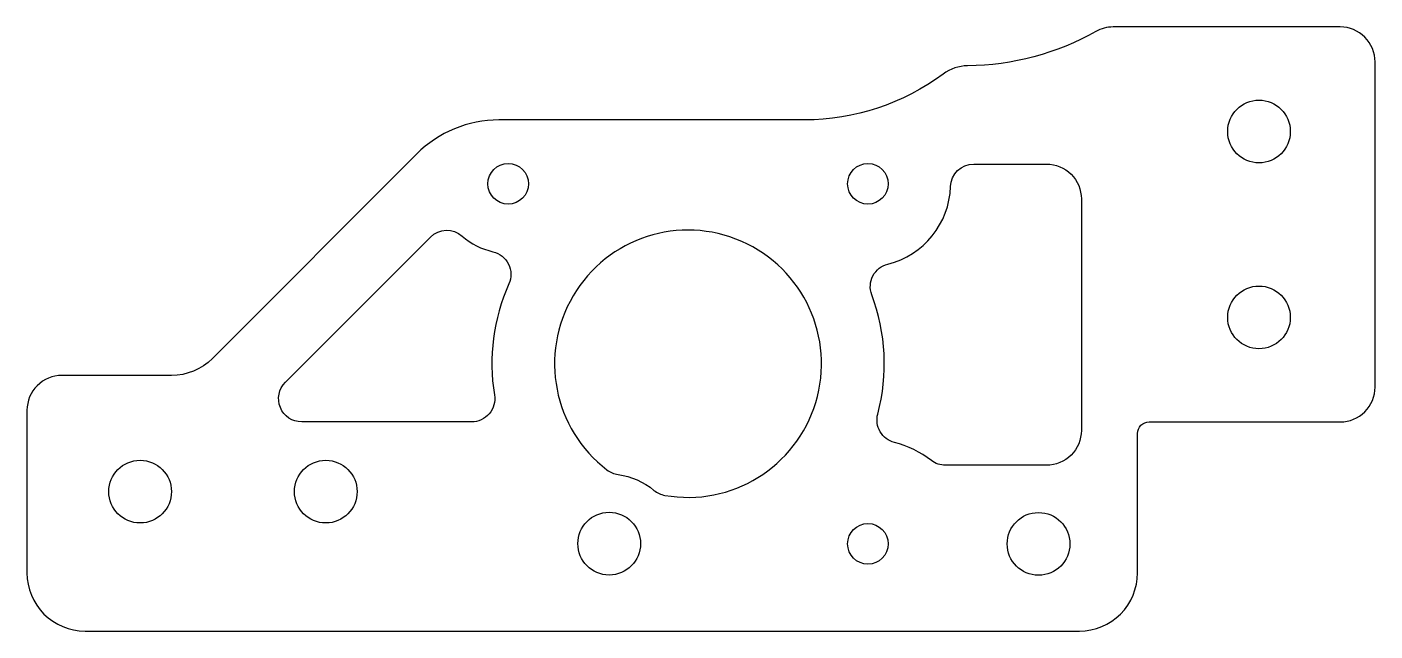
# Model space of a CAD drawing. Header units: millimetres. Extents: x 284 to 400, y -398 to -346.
import ezdxf

# ---------------------------------------------------------------- set-up
doc = ezdxf.new("R2010")
doc.units = ezdxf.units.MM
doc.layers.get('0').update_dxf_attribs({"linetype": 'CONTINUOUS'})

msp = doc.modelspace()

# ---------------------------------------------------------------- linework, layer by layer
for points in [[(350.85, -354), (324.49, -354, 0.198912), (317.42, -356.93), (299.81, -374.54, -0.198912), (296.28, -376), (286.83, -376, 0.414214), (283.83, -379), (283.83, -393, 0.414214), (288.83, -398), (374.53, -398, 0.414214), (379.53, -393), (379.53, -381, -0.414214), (380.53, -380), (397, -380, 0.414214), (400, -377), (400, -349, 0.414214), (397, -346), (377.42, -346, 0.128911), (375.95, -346.39, -0.126377), (364.89, -349.34, 0.158572), (362.78, -350.05, -0.16113)], [(361.77, -383.32, 0.099377), (358.58, -381.77, -0.415299), (357.15, -379.32, 0.155745), (356.63, -369.05, -0.448621), (358.02, -366.41, 0.335343), (363.42, -359.74, -0.404553), (365.42, -357.8), (371.69, -357.8, -0.414214), (374.69, -360.8), (374.69, -380.73, -0.414214), (371.69, -383.73), (362.98, -383.73, -0.164207)], [(306.1, -376.59), (318.6, -364.09, -0.395958), (321.34, -364, 0.125596), (323.98, -365.35, -0.47299), (325.36, -368.12, 0.145683), (324.11, -377.68, -0.461687), (322.14, -380), (307.51, -380, -0.668179)], [(338.8, -386.32, 8.32303), (333.81, -384.13, 0.131829), (334.77, -384.53, -0.143544), (337.86, -385.89, 0.131829)]]:
    msp.add_lwpolyline(points, format="xyb", close=True)
for centre, radius in [((390, -355), 2.7), ((325.3, -359.5), 1.75), ((356.3, -359.5), 1.75), ((390, -371), 2.7), ((293.58, -386), 2.7), ((309.58, -386), 2.7), ((334, -390.48), 2.7), ((371, -390.5), 2.7), ((356.3, -390.5), 1.75)]:
    msp.add_circle(centre, radius)

doc.saveas('drawing.dxf')
